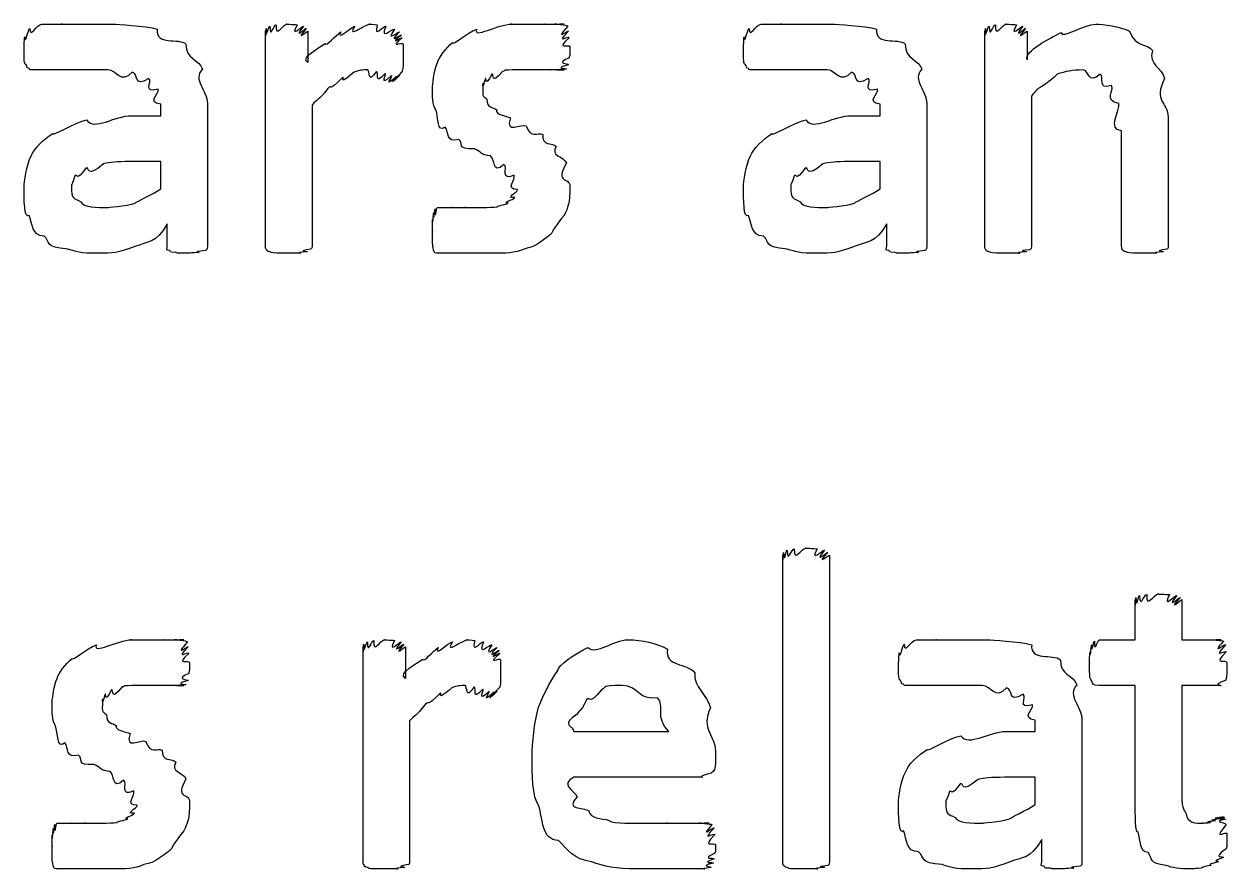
# Model space of a CAD drawing. Header units: millimetres. Extents: x 0 to 216, y 0 to 279.
# Drawn here: x 59 to 68.25, y 114.49 to 120.99 of the extents above; entities that cross this region are included whole.
import ezdxf

# ---------------------------------------------------------------- set-up
doc = ezdxf.new("R2010")
doc.units = ezdxf.units.MM
doc.layers.get('0').update_dxf_attribs({"linetype": 'CONTINUOUS'})

msp = doc.modelspace()

# ---------------------------------------------------------------- linework, layer by layer
at = {"color": 0}
for p, q in [((60.8542, 119.284), (60.8542, 120.938)), ((61.1794, 120.938), (61.1794, 120.696)), ((66.3896, 119.284), (66.3896, 120.938)), ((66.7149, 120.938), (66.7149, 120.717)), ((61.9125, 120.756), (61.9125, 120.756)), ((66.748, 120.437), (66.748, 119.284)), ((60.0495, 120.288), (60.0495, 120.376)), ((60.4075, 120.381), (60.4075, 119.284)), ((61.2126, 120.37), (61.2126, 119.284)), ((65.5849, 120.288), (65.5849, 120.376)), ((65.9433, 120.381), (65.9433, 119.284)), ((59.8234, 120.288), (60.0495, 120.288)), ((65.3591, 120.288), (65.5849, 120.288)), ((67.8007, 120.276), (67.8007, 119.284)), ((67.4426, 119.284), (67.4426, 120.172)), ((60.0495, 119.935), (59.8124, 119.935)), ((60.0495, 119.725), (60.0495, 119.935)), ((65.5849, 119.935), (65.3479, 119.935)), ((65.5849, 119.725), (65.5849, 119.935)), ((63.197, 119.747), (63.197, 119.747)), ((60.0989, 119.284), (60.0989, 119.455)), ((65.6347, 119.284), (65.6347, 119.455)), ((64.8353, 114.547), (64.8353, 116.906)), ((65.1937, 116.906), (65.1937, 114.547)), ((67.5474, 116.255), (67.5474, 116.564)), ((67.9055, 116.564), (67.9055, 116.255)), ((61.6052, 114.547), (61.6052, 116.2)), ((61.9305, 116.2), (61.9305, 115.958)), ((67.2715, 116.255), (67.5474, 116.255)), ((67.9055, 116.255), (68.2089, 116.255)), ((62.6636, 116.018), (62.6636, 116.018)), ((67.5474, 115.903), (67.2663, 115.903)), ((67.5474, 115.01), (67.5474, 115.903)), ((68.2089, 115.903), (67.9055, 115.903)), ((67.9055, 115.903), (67.9055, 115.131)), ((61.9637, 115.632), (61.9637, 114.547)), ((66.7784, 115.55), (66.7784, 115.638)), ((67.1368, 115.644), (67.1368, 114.547)), ((63.2259, 115.55), (63.959, 115.55)), ((66.5522, 115.55), (66.7784, 115.55)), ((64.317, 115.401), (64.317, 115.34)), ((64.2126, 115.197), (63.2259, 115.197)), ((66.7784, 115.197), (66.5413, 115.197)), ((66.7784, 114.988), (66.7784, 115.197)), ((60.27, 115.01), (60.27, 115.01)), ((66.8281, 114.547), (66.8281, 114.718)), ((68.253, 114.762), (68.253, 114.762))]:
    msp.add_line(p, q, dxfattribs=at)
for points in [[(59.0405, 120.96), (59.0434, 120.875), (59.0903, 120.993), (59.1344, 120.993)], [(59.1344, 120.993), (59.1316, 120.993), (59.2296, 120.993), (59.2889, 120.993)], [(59.2889, 120.993), (59.2501, 120.993), (59.4099, 120.993), (59.4762, 120.993)], [(59.4762, 120.993), (59.5037, 120.993), (59.6152, 120.993), (59.6858, 120.993)], [(59.6858, 120.993), (59.7048, 120.993), (59.9295, 120.979), (60.022, 120.954)], [(60.8873, 120.977), (60.8902, 120.872), (60.9177, 120.988), (60.9367, 120.988)], [(60.9367, 120.988), (60.9314, 120.875), (60.9865, 120.993), (61.0196, 120.993)], [(61.0196, 120.993), (60.9935, 120.993), (61.0747, 120.99), (61.0969, 120.988)], [(61.0969, 120.988), (61.0376, 120.872), (61.1353, 120.983), (61.1463, 120.977)], [(61.5431, 120.977), (61.4715, 120.875), (61.6218, 120.993), (61.6589, 120.993)], [(61.6589, 120.993), (61.6398, 120.993), (61.692, 120.99), (61.7142, 120.988)], [(61.7142, 120.988), (61.6839, 120.872), (61.7583, 120.983), (61.7802, 120.977)], [(62.4801, 120.954), (62.4431, 120.875), (62.647, 120.993), (62.7503, 120.993)], [(62.7503, 120.993), (62.7077, 120.993), (62.8385, 120.993), (62.8826, 120.993)], [(62.8826, 120.993), (62.913, 120.993), (62.9666, 120.993), (63.004, 120.993)], [(63.004, 120.993), (62.9874, 120.993), (63.0714, 120.993), (63.0975, 120.993)], [(63.0975, 120.993), (63.0382, 120.993), (63.1416, 120.993), (63.1529, 120.993)], [(63.1529, 120.993), (63.0647, 120.993), (63.1762, 120.988), (63.1804, 120.977)], [(64.5763, 120.96), (64.5791, 120.875), (64.6257, 120.993), (64.6698, 120.993)], [(64.6698, 120.993), (64.6673, 120.993), (64.7651, 120.993), (64.8243, 120.993)], [(64.8243, 120.993), (64.7859, 120.993), (64.9457, 120.993), (65.0117, 120.993)], [(65.0117, 120.993), (65.0392, 120.993), (65.151, 120.993), (65.2212, 120.993)], [(65.2212, 120.993), (65.2406, 120.993), (65.465, 120.979), (65.5574, 120.954)], [(66.4228, 120.977), (66.4256, 120.872), (66.4531, 120.988), (66.4725, 120.988)], [(66.4725, 120.988), (66.4669, 120.875), (66.5219, 120.993), (66.5551, 120.993)], [(66.5551, 120.993), (66.5289, 120.993), (66.6101, 120.99), (66.6323, 120.988)], [(66.6323, 120.988), (66.573, 120.872), (66.6708, 120.983), (66.6821, 120.977)], [(66.9742, 120.927), (66.9851, 120.875), (67.152, 120.993), (67.244, 120.993)], [(67.244, 120.993), (67.2966, 120.993), (67.4328, 120.974), (67.5033, 120.938)], [(58.9964, 120.795), (58.9964, 120.787), (58.9979, 120.872), (59.0021, 120.894)], [(59.0021, 120.894), (59.0077, 120.831), (59.0215, 120.938), (59.0405, 120.96)], [(60.022, 120.954), (60.0068, 120.824), (60.1871, 120.89), (60.2425, 120.839)], [(60.8542, 120.938), (60.8542, 120.846), (60.8556, 120.952), (60.8598, 120.96)], [(60.8598, 120.96), (60.8612, 120.861), (60.8722, 120.972), (60.8873, 120.977)], [(61.1463, 120.977), (61.0595, 120.861), (61.1643, 120.967), (61.1685, 120.96)], [(61.1685, 120.96), (61.0704, 120.846), (61.1794, 120.945), (61.1794, 120.938)], [(61.3117, 120.844), (61.3198, 120.813), (61.3957, 120.91), (61.4331, 120.933)], [(61.4331, 120.933), (61.3943, 120.857), (61.5061, 120.968), (61.5431, 120.977)], [(61.7802, 120.977), (61.7319, 120.857), (61.8271, 120.962), (61.8465, 120.954)], [(61.8465, 120.954), (61.7693, 120.842), (61.8765, 120.939), (61.885, 120.933)], [(61.885, 120.933), (61.783, 120.828), (61.8973, 120.917), (61.9016, 120.91)], [(61.9016, 120.91), (61.7911, 120.817), (61.9069, 120.899), (61.9069, 120.888)], [(62.2928, 120.85), (62.2928, 120.824), (62.4057, 120.928), (62.4801, 120.954)], [(63.1804, 120.977), (63.0714, 120.852), (63.1857, 120.952), (63.1857, 120.938)], [(63.1857, 120.938), (63.0756, 120.828), (63.1913, 120.91), (63.1913, 120.888)], [(64.5322, 120.795), (64.5322, 120.787), (64.5336, 120.872), (64.5375, 120.894)], [(64.5375, 120.894), (64.5432, 120.831), (64.5569, 120.938), (64.5763, 120.96)], [(65.5574, 120.954), (65.5422, 120.824), (65.7229, 120.89), (65.7779, 120.839)], [(66.3896, 120.938), (66.3896, 120.846), (66.391, 120.952), (66.3952, 120.96)], [(66.3952, 120.96), (66.3967, 120.861), (66.4076, 120.972), (66.4228, 120.977)], [(66.6821, 120.977), (66.5949, 120.861), (66.6997, 120.967), (66.7039, 120.96)], [(66.7039, 120.96), (66.6062, 120.846), (66.7149, 120.945), (66.7149, 120.938)], [(66.7149, 120.717), (66.6944, 120.787), (66.8884, 120.883), (66.9742, 120.927)], [(67.5033, 120.938), (67.5584, 120.802), (67.6356, 120.851), (67.6797, 120.789)], [(60.2425, 120.839), (60.2382, 120.72), (60.343, 120.723), (60.3691, 120.646)], [(61.1794, 120.696), (61.1188, 120.74), (61.2704, 120.807), (61.3117, 120.844)], [(61.9069, 120.888), (61.794, 120.795), (61.9125, 120.861), (61.9125, 120.839)], [(61.9125, 120.839), (61.9125, 120.753), (61.9125, 120.792), (61.9125, 120.756)], [(62.1771, 120.696), (62.1894, 120.735), (62.2406, 120.806), (62.2928, 120.85)], [(63.1913, 120.888), (63.0784, 120.787), (63.197, 120.846), (63.197, 120.817)], [(63.197, 120.817), (63.197, 120.729), (63.1941, 120.759), (63.1913, 120.734)], [(65.7779, 120.839), (65.7737, 120.72), (65.8784, 120.723), (65.9045, 120.646)], [(58.9964, 120.729), (58.9964, 120.72), (58.9964, 120.773), (58.9964, 120.795)], [(59.013, 120.679), (58.9993, 120.68), (58.9993, 120.709), (58.9964, 120.729)], [(61.9125, 120.756), (61.9125, 120.685), (61.9125, 120.696), (61.9125, 120.673)], [(63.1913, 120.734), (63.0756, 120.68), (63.1885, 120.693), (63.1857, 120.679)], [(64.5322, 120.729), (64.5322, 120.72), (64.5322, 120.773), (64.5322, 120.795)], [(64.5488, 120.679), (64.5351, 120.68), (64.5351, 120.709), (64.5322, 120.729)], [(67.6797, 120.789), (67.6465, 120.68), (67.7541, 120.658), (67.7732, 120.574)], [(59.0352, 120.651), (59.0144, 120.654), (59.0201, 120.668), (59.013, 120.679)], [(59.0628, 120.64), (59.0296, 120.64), (59.0419, 120.643), (59.0352, 120.651)], [(59.1344, 120.64), (59.0543, 120.64), (59.0765, 120.64), (59.0628, 120.64)], [(59.2557, 120.64), (59.1206, 120.64), (59.1675, 120.64), (59.1344, 120.64)], [(59.4212, 120.64), (59.334, 120.64), (59.3027, 120.64), (59.2557, 120.64)], [(59.6417, 120.64), (59.4625, 120.64), (59.4872, 120.64), (59.4212, 120.64)], [(59.829, 120.624), (59.7352, 120.522), (59.7147, 120.64), (59.6417, 120.64)], [(59.9556, 120.574), (59.8371, 120.5), (59.8798, 120.613), (59.829, 120.624)], [(60.3691, 120.646), (60.289, 120.566), (60.4075, 120.481), (60.4075, 120.381)], [(61.5379, 120.624), (61.3971, 120.504), (61.4772, 120.602), (61.444, 120.58)], [(61.637, 120.64), (61.5777, 120.64), (61.5707, 120.635), (61.5379, 120.624)], [(61.7086, 120.629), (61.637, 120.522), (61.6617, 120.64), (61.637, 120.64)], [(61.7746, 120.613), (61.6839, 120.511), (61.7333, 120.625), (61.7086, 120.629)], [(61.9016, 120.624), (61.783, 120.5), (61.8917, 120.603), (61.885, 120.596)], [(61.9125, 120.673), (61.9125, 120.64), (61.9083, 120.635), (61.9016, 120.624)], [(62.1386, 120.513), (62.1386, 120.504), (62.151, 120.64), (62.1771, 120.696)], [(62.6787, 120.629), (62.5821, 120.511), (62.6181, 120.618), (62.5962, 120.607)], [(62.8001, 120.64), (62.6526, 120.64), (62.7144, 120.636), (62.6787, 120.629)], [(62.9377, 120.64), (62.8661, 120.64), (62.8509, 120.64), (62.8001, 120.64)], [(63.0424, 120.64), (62.9461, 120.64), (62.9779, 120.64), (62.9377, 120.64)], [(63.1141, 120.64), (63.0054, 120.64), (63.0714, 120.64), (63.0424, 120.64)], [(63.1529, 120.64), (63.0424, 120.64), (63.1321, 120.64), (63.1141, 120.64)], [(63.1694, 120.646), (63.0562, 120.64), (63.1596, 120.64), (63.1529, 120.64)], [(63.1857, 120.679), (63.0671, 120.651), (63.1762, 120.653), (63.1694, 120.646)], [(64.5707, 120.651), (64.5502, 120.654), (64.5555, 120.668), (64.5488, 120.679)], [(64.5982, 120.64), (64.5654, 120.64), (64.5777, 120.643), (64.5707, 120.651)], [(64.6698, 120.64), (64.5901, 120.64), (64.612, 120.64), (64.5982, 120.64)], [(64.7912, 120.64), (64.6561, 120.64), (64.703, 120.64), (64.6698, 120.64)], [(64.9566, 120.64), (64.8698, 120.64), (64.8381, 120.64), (64.7912, 120.64)], [(65.1771, 120.64), (64.9979, 120.64), (65.0226, 120.64), (64.9566, 120.64)], [(65.3644, 120.624), (65.2709, 120.522), (65.2501, 120.64), (65.1771, 120.64)], [(65.4914, 120.574), (65.3729, 120.5), (65.4156, 120.613), (65.3644, 120.624)], [(65.9045, 120.646), (65.8248, 120.566), (65.9433, 120.481), (65.9433, 120.381)], [(67.1449, 120.64), (67.0624, 120.64), (67.0126, 120.629), (66.9466, 120.607)], [(67.2772, 120.607), (67.1795, 120.522), (67.1961, 120.64), (67.1449, 120.64)], [(60.0273, 120.492), (59.9034, 120.456), (59.9888, 120.552), (59.9556, 120.574)], [(61.444, 120.58), (61.3311, 120.464), (61.3738, 120.533), (61.3336, 120.497)], [(61.8243, 120.596), (61.7209, 120.5), (61.7926, 120.609), (61.7746, 120.613)], [(61.8628, 120.591), (61.7499, 120.489), (61.8381, 120.592), (61.8243, 120.596)], [(61.885, 120.596), (61.7721, 120.489), (61.874, 120.591), (61.8628, 120.591)], [(62.5464, 120.574), (62.5161, 120.467), (62.5299, 120.549), (62.5299, 120.536)], [(62.5299, 120.536), (62.5161, 120.405), (62.538, 120.448), (62.5574, 120.414)], [(62.5962, 120.607), (62.538, 120.493), (62.5574, 120.588), (62.5464, 120.574)], [(65.563, 120.492), (65.4389, 120.456), (65.5242, 120.552), (65.4914, 120.574)], [(66.9466, 120.607), (66.8154, 120.482), (66.8168, 120.531), (66.748, 120.437)], [(67.3654, 120.519), (67.2525, 120.482), (67.3132, 120.588), (67.2772, 120.607)], [(67.7732, 120.574), (67.6822, 120.398), (67.8007, 120.394), (67.8007, 120.276)], [(60.0495, 120.376), (59.9338, 120.39), (60.041, 120.458), (60.0273, 120.492)], [(61.3336, 120.497), (61.2539, 120.394), (61.2567, 120.421), (61.2126, 120.37)], [(62.1661, 120.332), (62.1386, 120.367), (62.1386, 120.443), (62.1386, 120.513)], [(65.5849, 120.376), (65.4692, 120.39), (65.5768, 120.458), (65.563, 120.492)], [(67.4204, 120.381), (67.3005, 120.405), (67.3901, 120.482), (67.3654, 120.519)], [(62.5574, 120.414), (62.5574, 120.343), (62.6043, 120.356), (62.6346, 120.332)], [(67.4426, 120.172), (67.3269, 120.18), (67.4342, 120.329), (67.4204, 120.381)], [(59.2169, 120.15), (59.213, 120.125), (59.3729, 120.232), (59.4762, 120.255)], [(59.4762, 120.255), (59.5369, 120.169), (59.6939, 120.288), (59.8234, 120.288)], [(62.2378, 120.2), (62.1743, 120.147), (62.1841, 120.279), (62.1661, 120.332)], [(62.6346, 120.332), (62.6195, 120.294), (62.702, 120.289), (62.7394, 120.271)], [(62.7394, 120.271), (62.6967, 120.14), (62.8191, 120.232), (62.8608, 120.21)], [(64.7527, 120.15), (64.7485, 120.125), (64.9083, 120.232), (65.0117, 120.255)], [(65.0117, 120.255), (65.0723, 120.169), (65.2293, 120.288), (65.3591, 120.288)], [(62.3425, 120.106), (62.2378, 120.074), (62.2709, 120.162), (62.2378, 120.2)], [(62.8608, 120.21), (62.8992, 120.1), (62.9461, 120.169), (62.9874, 120.144)], [(59.0518, 119.979), (59.0737, 120.034), (59.1467, 120.106), (59.2169, 120.15)], [(62.4639, 120.034), (62.315, 120.023), (62.3824, 120.08), (62.3425, 120.106)], [(62.9874, 120.144), (62.9789, 120.048), (63.0618, 120.086), (63.0922, 120.051)], [(64.5873, 119.979), (64.6095, 120.034), (64.6825, 120.106), (64.7527, 120.15)], [(58.9964, 119.736), (58.9964, 119.776), (59.0144, 119.908), (59.0518, 119.979)], [(62.5849, 119.979), (62.5161, 119.981), (62.508, 120.015), (62.4639, 120.034)], [(62.6897, 119.913), (62.5934, 119.827), (62.6251, 119.96), (62.5849, 119.979)], [(63.0922, 120.051), (63.0424, 119.979), (63.15, 119.975), (63.1694, 119.924)], [(64.5322, 119.736), (64.5322, 119.776), (64.5502, 119.908), (64.5873, 119.979)], [(59.4706, 119.885), (59.3933, 119.769), (59.406, 119.849), (59.388, 119.825)], [(59.6085, 119.918), (59.4663, 119.798), (59.5066, 119.899), (59.4706, 119.885)], [(59.8124, 119.935), (59.6981, 119.935), (59.6664, 119.929), (59.6085, 119.918)], [(62.7669, 119.83), (62.6565, 119.78), (62.7228, 119.891), (62.6897, 119.913)], [(63.1694, 119.924), (63.0784, 119.761), (63.197, 119.816), (63.197, 119.747)], [(65.0064, 119.885), (64.9291, 119.769), (64.9414, 119.849), (64.9235, 119.825)], [(65.1439, 119.918), (65.0021, 119.798), (65.042, 119.899), (65.0064, 119.885)], [(65.3479, 119.935), (65.2336, 119.935), (65.2018, 119.929), (65.1439, 119.918)], [(59.388, 119.825), (59.3563, 119.721), (59.3605, 119.776), (59.3605, 119.747)], [(62.7944, 119.72), (62.6925, 119.717), (62.7849, 119.8), (62.7669, 119.83)], [(64.9235, 119.825), (64.8917, 119.721), (64.8959, 119.776), (64.8959, 119.747)], [(59.0352, 119.521), (58.9964, 119.485), (58.9964, 119.655), (58.9964, 119.736)], [(59.3605, 119.747), (59.3563, 119.64), (59.3838, 119.655), (59.4321, 119.626)], [(59.8509, 119.615), (59.8632, 119.629), (59.9793, 119.677), (60.0495, 119.725)], [(62.7726, 119.659), (62.6925, 119.651), (62.7944, 119.698), (62.7944, 119.72)], [(63.197, 119.747), (63.197, 119.607), (63.1818, 119.587), (63.1529, 119.521)], [(64.5707, 119.521), (64.5322, 119.485), (64.5322, 119.655), (64.5322, 119.736)], [(64.8959, 119.747), (64.8917, 119.64), (64.9192, 119.655), (64.9676, 119.626)], [(65.3867, 119.615), (65.399, 119.629), (65.5147, 119.677), (65.5849, 119.725)], [(59.4321, 119.626), (59.4554, 119.582), (59.5545, 119.582), (59.647, 119.582)], [(59.647, 119.582), (59.6209, 119.582), (59.7877, 119.593), (59.8509, 119.615)], [(62.6403, 119.587), (62.6237, 119.593), (62.7006, 119.604), (62.7228, 119.615)], [(62.7228, 119.615), (62.6678, 119.615), (62.7613, 119.64), (62.7726, 119.659)], [(64.9676, 119.626), (64.9912, 119.582), (65.0903, 119.582), (65.1828, 119.582)], [(65.1828, 119.582), (65.1563, 119.582), (65.3232, 119.593), (65.3867, 119.615)], [(59.151, 119.362), (59.0518, 119.362), (59.0642, 119.458), (59.0352, 119.521)], [(62.1386, 119.488), (62.1411, 119.423), (62.1453, 119.528), (62.1496, 119.543)], [(62.1496, 119.543), (62.1496, 119.452), (62.1563, 119.567), (62.1605, 119.571)], [(62.1605, 119.571), (62.1563, 119.464), (62.169, 119.582), (62.1771, 119.582)], [(62.1771, 119.582), (62.1743, 119.582), (62.2018, 119.582), (62.2212, 119.582)], [(62.2212, 119.582), (62.2155, 119.582), (62.2667, 119.582), (62.2928, 119.582)], [(62.2928, 119.582), (62.2709, 119.582), (62.3563, 119.582), (62.3976, 119.582)], [(62.3976, 119.582), (62.3507, 119.582), (62.4829, 119.582), (62.5355, 119.582)], [(62.5355, 119.582), (62.5602, 119.582), (62.6099, 119.584), (62.6403, 119.587)], [(63.1529, 119.521), (63.023, 119.362), (63.0865, 119.406), (63.0315, 119.362)], [(64.6864, 119.362), (64.5873, 119.362), (64.5996, 119.458), (64.5707, 119.521)], [(60.0989, 119.455), (60.0107, 119.302), (59.9447, 119.32), (59.8565, 119.284)], [(62.1386, 119.406), (62.1386, 119.379), (62.1386, 119.466), (62.1386, 119.488)], [(65.6347, 119.455), (65.5465, 119.302), (65.4801, 119.32), (65.3919, 119.284)], [(59.333, 119.262), (59.151, 119.273), (59.2018, 119.318), (59.151, 119.362)], [(62.1439, 119.273), (62.1386, 119.291), (62.1386, 119.35), (62.1386, 119.406)], [(63.0315, 119.362), (62.9172, 119.273), (62.9172, 119.284), (62.8442, 119.262)], [(64.8684, 119.262), (64.6864, 119.273), (64.7375, 119.318), (64.6864, 119.362)], [(59.5753, 119.229), (59.4113, 119.229), (59.406, 119.24), (59.333, 119.262)], [(59.8565, 119.284), (59.7158, 119.229), (59.6745, 119.229), (59.5753, 119.229)], [(60.1155, 119.251), (60.0837, 119.251), (60.0989, 119.269), (60.0989, 119.284)], [(60.1652, 119.235), (60.1059, 119.236), (60.1267, 119.243), (60.1155, 119.251)], [(60.2534, 119.229), (60.15, 119.229), (60.1871, 119.231), (60.1652, 119.235)], [(60.3416, 119.235), (60.2273, 119.229), (60.2933, 119.229), (60.2534, 119.229)], [(60.3913, 119.251), (60.2671, 119.236), (60.3635, 119.237), (60.3416, 119.235)], [(60.4075, 119.284), (60.4075, 119.251), (60.4023, 119.258), (60.3913, 119.251)], [(60.8598, 119.262), (60.8542, 119.258), (60.8542, 119.276), (60.8542, 119.284)], [(60.8873, 119.24), (60.8651, 119.243), (60.8665, 119.254), (60.8598, 119.262)], [(60.9424, 119.229), (60.8902, 119.232), (60.9011, 119.236), (60.8873, 119.24)], [(61.0306, 119.229), (60.9381, 119.229), (60.9671, 119.229), (60.9424, 119.229)], [(61.1188, 119.229), (61.0087, 119.229), (61.0665, 119.229), (61.0306, 119.229)], [(61.1738, 119.24), (61.0553, 119.232), (61.1434, 119.232), (61.1188, 119.229)], [(61.2013, 119.262), (61.0817, 119.243), (61.1875, 119.247), (61.1738, 119.24)], [(61.2126, 119.284), (61.2098, 119.258), (61.2084, 119.269), (61.2013, 119.262)], [(62.1714, 119.229), (62.1496, 119.229), (62.151, 119.243), (62.1439, 119.273)], [(62.2321, 119.229), (62.1743, 119.229), (62.1852, 119.229), (62.1714, 119.229)], [(62.326, 119.229), (62.2268, 119.229), (62.2572, 119.229), (62.2321, 119.229)], [(62.4582, 119.229), (62.3037, 119.229), (62.3658, 119.229), (62.326, 119.229)], [(62.6124, 119.229), (62.5161, 119.229), (62.5052, 119.229), (62.4582, 119.229)], [(62.8442, 119.262), (62.7736, 119.229), (62.6967, 119.229), (62.6124, 119.229)], [(65.1108, 119.229), (64.9471, 119.229), (64.9414, 119.24), (64.8684, 119.262)], [(65.3919, 119.284), (65.2515, 119.229), (65.2103, 119.229), (65.1108, 119.229)], [(65.6512, 119.251), (65.6195, 119.251), (65.6347, 119.269), (65.6347, 119.284)], [(65.7006, 119.235), (65.6414, 119.236), (65.6622, 119.243), (65.6512, 119.251)], [(65.7888, 119.229), (65.6855, 119.229), (65.7229, 119.231), (65.7006, 119.235)], [(65.877, 119.235), (65.7627, 119.229), (65.829, 119.229), (65.7888, 119.229)], [(65.9268, 119.251), (65.8026, 119.236), (65.8992, 119.237), (65.877, 119.235)], [(65.9433, 119.284), (65.9433, 119.251), (65.9377, 119.258), (65.9268, 119.251)], [(66.3952, 119.262), (66.3896, 119.258), (66.3896, 119.276), (66.3896, 119.284)], [(66.4228, 119.24), (66.4009, 119.243), (66.4023, 119.254), (66.3952, 119.262)], [(66.4778, 119.229), (66.4256, 119.232), (66.4365, 119.236), (66.4228, 119.24)], [(66.566, 119.229), (66.4739, 119.229), (66.5028, 119.229), (66.4778, 119.229)], [(66.6542, 119.229), (66.5441, 119.229), (66.602, 119.229), (66.566, 119.229)], [(66.7096, 119.24), (66.591, 119.232), (66.6792, 119.232), (66.6542, 119.229)], [(66.7371, 119.257), (66.6171, 119.243), (66.7233, 119.247), (66.7096, 119.24)], [(66.748, 119.284), (66.7452, 119.254), (66.7438, 119.264), (66.7371, 119.257)], [(67.4479, 119.257), (67.4441, 119.254), (67.4426, 119.273), (67.4426, 119.284)], [(67.4758, 119.24), (67.455, 119.243), (67.455, 119.253), (67.4479, 119.257)], [(67.5308, 119.229), (67.4811, 119.232), (67.4896, 119.236), (67.4758, 119.24)], [(67.6243, 119.229), (67.528, 119.229), (67.5555, 119.229), (67.5308, 119.229)], [(67.7072, 119.229), (67.5982, 119.229), (67.6575, 119.229), (67.6243, 119.229)], [(67.7623, 119.24), (67.6465, 119.232), (67.7319, 119.232), (67.7072, 119.229)], [(67.7898, 119.262), (67.6712, 119.243), (67.776, 119.247), (67.7623, 119.24)], [(67.8007, 119.284), (67.8007, 119.258), (67.7968, 119.269), (67.7898, 119.262)], [(64.8353, 116.906), (64.8353, 116.814), (64.8367, 116.92), (64.8409, 116.928)], [(64.8409, 116.928), (64.8462, 116.829), (64.8575, 116.94), (64.8684, 116.944)], [(64.8684, 116.944), (64.8712, 116.84), (64.9016, 116.955), (64.9235, 116.955)], [(64.9235, 116.955), (64.9192, 116.842), (64.9785, 116.961), (65.0117, 116.961)], [(65.0117, 116.961), (64.9898, 116.961), (65.078, 116.958), (65.0998, 116.955)], [(65.0998, 116.955), (65.0363, 116.84), (65.1439, 116.951), (65.1549, 116.944)], [(65.1549, 116.944), (65.0628, 116.829), (65.1785, 116.935), (65.1828, 116.928)], [(65.1828, 116.928), (65.0737, 116.814), (65.1937, 116.913), (65.1937, 116.906)], [(67.5474, 116.564), (67.5474, 116.465), (67.5488, 116.572), (67.5527, 116.581)], [(67.5527, 116.581), (67.5584, 116.479), (67.5693, 116.593), (67.5802, 116.597)], [(67.5802, 116.597), (67.5831, 116.487), (67.6134, 116.603), (67.6356, 116.603)], [(67.6356, 116.603), (67.6314, 116.49), (67.6906, 116.608), (67.7238, 116.608)], [(67.7238, 116.608), (67.7016, 116.608), (67.7898, 116.605), (67.812, 116.603)], [(67.812, 116.603), (67.7485, 116.487), (67.8561, 116.6), (67.867, 116.597)], [(67.867, 116.597), (67.7746, 116.479), (67.8903, 116.587), (67.8946, 116.581)], [(67.8946, 116.581), (67.7855, 116.465), (67.9055, 116.567), (67.9055, 116.564)], [(59.3658, 116.112), (59.3658, 116.086), (59.479, 116.191), (59.5535, 116.217)], [(59.5535, 116.217), (59.5161, 116.137), (59.72, 116.255), (59.8234, 116.255)], [(59.8234, 116.255), (59.7807, 116.255), (59.9115, 116.255), (59.9556, 116.255)], [(59.9556, 116.255), (59.986, 116.255), (60.0396, 116.255), (60.077, 116.255)], [(60.077, 116.255), (60.0604, 116.255), (60.1444, 116.255), (60.1708, 116.255)], [(60.1708, 116.255), (60.1116, 116.255), (60.2149, 116.255), (60.2259, 116.255)], [(60.2259, 116.255), (60.1377, 116.255), (60.2492, 116.25), (60.2534, 116.239)], [(60.2534, 116.239), (60.1444, 116.115), (60.259, 116.214), (60.259, 116.2)], [(60.259, 116.2), (60.1486, 116.09), (60.2643, 116.173), (60.2643, 116.151)], [(61.6052, 116.2), (61.6052, 116.108), (61.6066, 116.214), (61.6109, 116.222)], [(61.6109, 116.222), (61.6119, 116.123), (61.6232, 116.235), (61.6384, 116.239)], [(61.6384, 116.239), (61.6409, 116.134), (61.6687, 116.25), (61.6878, 116.25)], [(61.6878, 116.25), (61.6825, 116.137), (61.7375, 116.255), (61.7707, 116.255)], [(61.7707, 116.255), (61.7442, 116.255), (61.8257, 116.253), (61.8476, 116.25)], [(61.8476, 116.25), (61.7883, 116.134), (61.8864, 116.246), (61.8973, 116.239)], [(61.8973, 116.239), (61.8105, 116.123), (61.9153, 116.229), (61.9196, 116.222)], [(61.9196, 116.222), (61.8215, 116.108), (61.9305, 116.207), (61.9305, 116.2)], [(62.0628, 116.107), (62.0709, 116.075), (62.1467, 116.173), (62.1841, 116.195)], [(62.1841, 116.195), (62.1453, 116.119), (62.2572, 116.231), (62.2942, 116.239)], [(62.2942, 116.239), (62.2226, 116.137), (62.3729, 116.255), (62.4099, 116.255)], [(62.4099, 116.255), (62.3905, 116.255), (62.4431, 116.253), (62.4649, 116.25)], [(62.4649, 116.25), (62.4346, 116.134), (62.509, 116.246), (62.5313, 116.239)], [(62.5313, 116.239), (62.4829, 116.119), (62.5782, 116.224), (62.5972, 116.217)], [(62.5972, 116.217), (62.5203, 116.104), (62.6276, 116.202), (62.636, 116.195)], [(62.636, 116.195), (62.5341, 116.09), (62.6484, 116.18), (62.6526, 116.173)], [(62.6526, 116.173), (62.5422, 116.079), (62.6579, 116.162), (62.6579, 116.151)], [(63.1045, 116.018), (63.1003, 116.057), (63.2435, 116.153), (63.336, 116.195)], [(63.336, 116.195), (63.4023, 116.137), (63.5303, 116.255), (63.6446, 116.255)], [(63.6446, 116.255), (63.7508, 116.255), (63.8623, 116.231), (63.948, 116.184)], [(63.948, 116.184), (63.9202, 116.046), (64.1022, 116.079), (64.1572, 116.002)], [(65.731, 116.156), (65.7366, 116.093), (65.7504, 116.2), (65.7698, 116.222)], [(65.7698, 116.222), (65.7722, 116.137), (65.8192, 116.255), (65.8633, 116.255)], [(65.8633, 116.255), (65.8604, 116.255), (65.9585, 116.255), (66.0178, 116.255)], [(66.0178, 116.255), (65.979, 116.255), (66.1388, 116.255), (66.2051, 116.255)], [(66.2051, 116.255), (66.2326, 116.255), (66.3444, 116.255), (66.4146, 116.255)], [(66.4146, 116.255), (66.4337, 116.255), (66.6584, 116.242), (66.7508, 116.217)], [(66.7508, 116.217), (66.7357, 116.086), (66.9163, 116.152), (66.9713, 116.101)], [(67.1999, 116.162), (67.2013, 116.097), (67.207, 116.202), (67.2112, 116.217)], [(67.2112, 116.217), (67.2123, 116.126), (67.225, 116.24), (67.2331, 116.245)], [(67.2331, 116.245), (67.2303, 116.137), (67.2564, 116.255), (67.2715, 116.255)], [(68.2089, 116.255), (68.1122, 116.255), (68.2212, 116.251), (68.2255, 116.245)], [(68.2255, 116.245), (68.1232, 116.126), (68.2378, 116.231), (68.2417, 116.217)], [(68.2417, 116.217), (68.1316, 116.097), (68.2473, 116.184), (68.2473, 116.162)], [(59.2501, 115.958), (59.2624, 115.998), (59.3136, 116.068), (59.3658, 116.112)], [(60.2643, 116.151), (60.1514, 116.049), (60.27, 116.108), (60.27, 116.079)], [(60.27, 116.079), (60.27, 115.991), (60.2671, 116.021), (60.2643, 115.997)], [(61.9305, 115.958), (61.8698, 116.002), (62.0215, 116.07), (62.0628, 116.107)], [(62.6579, 116.151), (62.545, 116.057), (62.6636, 116.123), (62.6636, 116.101)], [(62.6636, 116.101), (62.6636, 116.016), (62.6636, 116.054), (62.6636, 116.018)], [(65.7257, 116.057), (65.7257, 116.049), (65.7271, 116.134), (65.731, 116.156)], [(66.9713, 116.101), (66.9671, 115.983), (67.0719, 115.985), (67.098, 115.908)], [(67.1946, 116.079), (67.1946, 116.053), (67.1961, 116.14), (67.1999, 116.162)], [(67.2112, 115.941), (67.1946, 115.958), (67.1946, 116.016), (67.1946, 116.079)], [(68.2473, 116.162), (68.1344, 116.053), (68.253, 116.112), (68.253, 116.079)], [(68.253, 116.079), (68.253, 115.958), (68.2487, 115.97), (68.2417, 115.941)], [(60.2643, 115.997), (60.1486, 115.943), (60.2615, 115.955), (60.259, 115.941)], [(62.6636, 116.018), (62.6636, 115.947), (62.6636, 115.958), (62.6636, 115.936)], [(62.9557, 115.737), (62.9751, 115.784), (63.041, 115.941), (63.1045, 116.018)], [(64.1572, 116.002), (64.1477, 115.892), (64.2525, 115.834), (64.2786, 115.732)], [(65.7257, 115.991), (65.7257, 115.983), (65.7257, 116.035), (65.7257, 116.057)], [(65.7419, 115.941), (65.7281, 115.943), (65.7281, 115.971), (65.7257, 115.991)], [(59.2116, 115.776), (59.2116, 115.766), (59.224, 115.903), (59.2501, 115.958)], [(59.8731, 115.903), (59.7256, 115.903), (59.7877, 115.898), (59.7517, 115.892)], [(60.0107, 115.903), (59.9391, 115.903), (59.9239, 115.903), (59.8731, 115.903)], [(60.1155, 115.903), (60.0191, 115.903), (60.0509, 115.903), (60.0107, 115.903)], [(60.1871, 115.903), (60.0784, 115.903), (60.1444, 115.903), (60.1155, 115.903)], [(60.2259, 115.903), (60.1155, 115.903), (60.2051, 115.903), (60.1871, 115.903)], [(60.2425, 115.908), (60.1292, 115.903), (60.2326, 115.903), (60.2259, 115.903)], [(60.259, 115.941), (60.1405, 115.914), (60.2492, 115.915), (60.2425, 115.908)], [(62.388, 115.903), (62.3288, 115.903), (62.3217, 115.897), (62.2886, 115.886)], [(62.4597, 115.892), (62.388, 115.784), (62.4127, 115.903), (62.388, 115.903)], [(62.6636, 115.936), (62.6636, 115.903), (62.6593, 115.897), (62.6526, 115.886)], [(63.6005, 115.903), (63.427, 115.903), (63.4877, 115.892), (63.4407, 115.87)], [(63.8708, 115.809), (63.7247, 115.784), (63.7219, 115.903), (63.6005, 115.903)], [(65.7641, 115.914), (65.7433, 115.916), (65.749, 115.93), (65.7419, 115.941)], [(65.7916, 115.903), (65.7585, 115.903), (65.7712, 115.905), (65.7641, 115.914)], [(65.8633, 115.903), (65.7835, 115.903), (65.8054, 115.903), (65.7916, 115.903)], [(65.9846, 115.903), (65.8495, 115.903), (65.8964, 115.903), (65.8633, 115.903)], [(66.1501, 115.903), (66.0633, 115.903), (66.0315, 115.903), (65.9846, 115.903)], [(66.3706, 115.903), (66.1913, 115.903), (66.216, 115.903), (66.1501, 115.903)], [(66.5579, 115.886), (66.464, 115.784), (66.4436, 115.903), (66.3706, 115.903)], [(67.098, 115.908), (67.0183, 115.828), (67.1368, 115.743), (67.1368, 115.644)], [(67.2663, 115.903), (67.2193, 115.903), (67.225, 115.915), (67.2112, 115.941)], [(68.2417, 115.941), (68.1207, 115.903), (68.2226, 115.903), (68.2089, 115.903)], [(59.6194, 115.836), (59.5891, 115.729), (59.6029, 115.812), (59.6029, 115.798)], [(59.6692, 115.87), (59.6113, 115.755), (59.6304, 115.85), (59.6194, 115.836)], [(59.7517, 115.892), (59.6554, 115.773), (59.6911, 115.88), (59.6692, 115.87)], [(62.1951, 115.842), (62.0818, 115.726), (62.1249, 115.795), (62.0847, 115.759)], [(62.2886, 115.886), (62.1482, 115.766), (62.2282, 115.864), (62.1951, 115.842)], [(62.5256, 115.875), (62.4346, 115.773), (62.4844, 115.888), (62.4597, 115.892)], [(62.5754, 115.859), (62.472, 115.762), (62.5436, 115.871), (62.5256, 115.875)], [(62.6138, 115.853), (62.5009, 115.751), (62.5891, 115.854), (62.5754, 115.859)], [(62.636, 115.859), (62.5228, 115.751), (62.6251, 115.853), (62.6138, 115.853)], [(62.6526, 115.886), (62.5341, 115.762), (62.6428, 115.866), (62.636, 115.859)], [(63.4407, 115.87), (63.336, 115.744), (63.3582, 115.825), (63.325, 115.792)], [(63.959, 115.55), (63.8457, 115.66), (63.9329, 115.746), (63.8708, 115.809)], [(66.6845, 115.836), (66.566, 115.762), (66.609, 115.875), (66.5579, 115.886)], [(66.7561, 115.754), (66.6323, 115.718), (66.7177, 115.814), (66.6845, 115.836)], [(59.2391, 115.594), (59.2116, 115.63), (59.2116, 115.705), (59.2116, 115.776)], [(59.6029, 115.798), (59.5891, 115.667), (59.6113, 115.71), (59.6304, 115.677)], [(62.0847, 115.759), (62.0049, 115.656), (62.0078, 115.684), (61.9637, 115.632)], [(62.9059, 115.368), (62.9059, 115.447), (62.9225, 115.627), (62.9557, 115.737)], [(63.325, 115.792), (63.2725, 115.682), (63.2714, 115.726), (63.2534, 115.682)], [(64.2786, 115.732), (64.1985, 115.568), (64.317, 115.518), (64.317, 115.401)], [(66.7784, 115.638), (66.6627, 115.652), (66.7703, 115.721), (66.7561, 115.754)], [(59.6304, 115.677), (59.6304, 115.605), (59.6773, 115.619), (59.7076, 115.594)], [(63.2534, 115.682), (63.1183, 115.597), (63.2259, 115.597), (63.2259, 115.55)], [(59.3108, 115.462), (59.2473, 115.409), (59.2571, 115.542), (59.2391, 115.594)], [(59.7076, 115.594), (59.6925, 115.557), (59.775, 115.551), (59.8124, 115.533)], [(59.8124, 115.533), (59.7697, 115.402), (59.8921, 115.495), (59.9338, 115.473)], [(66.2051, 115.517), (66.2658, 115.431), (66.4228, 115.55), (66.5522, 115.55)], [(59.4155, 115.368), (59.3108, 115.336), (59.3439, 115.425), (59.3108, 115.462)], [(59.9338, 115.473), (59.9722, 115.363), (60.0191, 115.431), (60.0604, 115.407)], [(65.9462, 115.412), (65.9419, 115.387), (66.1017, 115.495), (66.2051, 115.517)], [(59.5369, 115.296), (59.388, 115.285), (59.4554, 115.342), (59.4155, 115.368)], [(60.0604, 115.407), (60.0523, 115.31), (60.1349, 115.349), (60.1652, 115.313)], [(62.9557, 114.982), (62.9059, 115.045), (62.9059, 115.22), (62.9059, 115.368)], [(64.317, 115.34), (64.317, 115.241), (64.3061, 115.252), (64.2842, 115.23)], [(65.7807, 115.241), (65.8026, 115.296), (65.8756, 115.368), (65.9462, 115.412)], [(59.6579, 115.241), (59.5891, 115.244), (59.581, 115.277), (59.5369, 115.296)], [(60.1652, 115.313), (60.1155, 115.241), (60.223, 115.237), (60.2425, 115.186)], [(59.7627, 115.175), (59.6664, 115.09), (59.6981, 115.222), (59.6579, 115.241)], [(59.8399, 115.092), (59.7299, 115.043), (59.7958, 115.153), (59.7627, 115.175)], [(60.2425, 115.186), (60.1514, 115.024), (60.27, 115.079), (60.27, 115.01)], [(63.2259, 115.197), (63.1183, 115.142), (63.234, 115.092), (63.2534, 115.048)], [(64.2842, 115.23), (64.1544, 115.197), (64.2373, 115.197), (64.2126, 115.197)], [(65.7257, 114.999), (65.7257, 115.039), (65.7433, 115.171), (65.7807, 115.241)], [(66.3374, 115.181), (66.1956, 115.061), (66.2354, 115.161), (66.1995, 115.147)], [(66.5413, 115.197), (66.427, 115.197), (66.3952, 115.191), (66.3374, 115.181)], [(59.8674, 114.982), (59.7655, 114.979), (59.8579, 115.062), (59.8399, 115.092)], [(66.1169, 115.087), (66.0852, 114.984), (66.0894, 115.039), (66.0894, 115.01)], [(66.1995, 115.147), (66.1226, 115.032), (66.1349, 115.112), (66.1169, 115.087)], [(67.9055, 115.131), (67.9027, 114.94), (67.9168, 114.963), (67.9387, 114.916)], [(59.8456, 114.922), (59.7655, 114.913), (59.8674, 114.96), (59.8674, 114.982)], [(60.27, 115.01), (60.27, 114.869), (60.2548, 114.85), (60.2259, 114.784)], [(63.1102, 114.712), (62.9751, 114.712), (62.9916, 114.875), (62.9557, 114.982)], [(63.2534, 115.048), (63.1553, 114.94), (63.3003, 114.971), (63.3416, 114.938)], [(65.7641, 114.784), (65.7257, 114.748), (65.7257, 114.917), (65.7257, 114.999)], [(66.0894, 115.01), (66.0852, 114.902), (66.1127, 114.917), (66.161, 114.888)], [(66.5797, 114.877), (66.5925, 114.891), (66.7082, 114.94), (66.7784, 114.988)], [(67.5693, 114.778), (67.5474, 114.748), (67.5474, 114.922), (67.5474, 115.01)], [(59.7133, 114.85), (59.6967, 114.855), (59.774, 114.866), (59.7958, 114.877)], [(59.7958, 114.877), (59.7408, 114.877), (59.8343, 114.902), (59.8456, 114.922)], [(63.3416, 114.938), (63.3539, 114.877), (63.4351, 114.884), (63.5014, 114.866)], [(66.161, 114.888), (66.1843, 114.844), (66.2838, 114.844), (66.3758, 114.844)], [(66.3758, 114.844), (66.3497, 114.844), (66.5166, 114.855), (66.5797, 114.877)], [(67.9387, 114.916), (67.951, 114.844), (68.0074, 114.844), (68.0709, 114.844)], [(68.1648, 114.866), (68.0903, 114.866), (68.1895, 114.879), (68.1976, 114.883)], [(68.1976, 114.883), (68.1094, 114.877), (68.217, 114.894), (68.2255, 114.894)], [(68.2255, 114.894), (68.1207, 114.877), (68.2322, 114.891), (68.2364, 114.888)], [(68.2364, 114.888), (68.1274, 114.873), (68.2417, 114.883), (68.2417, 114.872)], [(59.2116, 114.751), (59.2145, 114.686), (59.2183, 114.791), (59.2226, 114.806)], [(59.2226, 114.806), (59.2226, 114.715), (59.2296, 114.829), (59.2335, 114.833)], [(59.2335, 114.833), (59.2296, 114.726), (59.242, 114.844), (59.2501, 114.844)], [(59.2501, 114.844), (59.2473, 114.844), (59.2748, 114.844), (59.2942, 114.844)], [(59.2942, 114.844), (59.2889, 114.844), (59.3397, 114.844), (59.3658, 114.844)], [(59.3658, 114.844), (59.3439, 114.844), (59.4293, 114.844), (59.4706, 114.844)], [(59.4706, 114.844), (59.4237, 114.844), (59.5559, 114.844), (59.6085, 114.844)], [(59.6085, 114.844), (59.6332, 114.844), (59.6829, 114.846), (59.7133, 114.85)], [(60.2259, 114.784), (60.0964, 114.624), (60.1595, 114.668), (60.1045, 114.624)], [(63.5014, 114.866), (63.4862, 114.844), (63.6475, 114.844), (63.7438, 114.844)], [(63.7438, 114.844), (63.7769, 114.844), (63.8888, 114.844), (63.948, 114.844)], [(63.948, 114.844), (63.8941, 114.844), (64.0553, 114.844), (64.0965, 114.844)], [(64.0965, 114.844), (64.0965, 114.844), (64.1752, 114.844), (64.2013, 114.844)], [(64.2013, 114.844), (64.1519, 114.844), (64.2525, 114.844), (64.2676, 114.844)], [(64.2676, 114.844), (64.1766, 114.844), (64.2856, 114.84), (64.2895, 114.833)], [(64.2895, 114.833), (64.1876, 114.715), (64.3019, 114.82), (64.3061, 114.806)], [(64.3061, 114.806), (64.196, 114.69), (64.3117, 114.778), (64.3117, 114.756)], [(65.8798, 114.624), (65.7807, 114.624), (65.7931, 114.72), (65.7641, 114.784)], [(68.0709, 114.844), (68.035, 114.844), (68.1108, 114.846), (68.126, 114.85)], [(68.126, 114.85), (68.0653, 114.855), (68.1535, 114.862), (68.1648, 114.866)], [(68.2417, 114.872), (68.1316, 114.855), (68.2473, 114.851), (68.2473, 114.833)], [(68.2473, 114.833), (68.1344, 114.701), (68.253, 114.791), (68.253, 114.762)], [(59.2116, 114.668), (59.2116, 114.642), (59.2116, 114.729), (59.2116, 114.751)], [(63.3635, 114.547), (63.2284, 114.565), (63.179, 114.638), (63.1102, 114.712)], [(64.3117, 114.756), (64.1985, 114.646), (64.317, 114.706), (64.317, 114.674)], [(66.8281, 114.718), (66.7399, 114.565), (66.6736, 114.583), (66.5854, 114.547)], [(67.6465, 114.618), (67.5802, 114.62), (67.5873, 114.715), (67.5693, 114.778)], [(68.253, 114.762), (68.253, 114.624), (68.2502, 114.675), (68.2473, 114.646)], [(59.2169, 114.536), (59.2116, 114.554), (59.2116, 114.613), (59.2116, 114.668)], [(60.1045, 114.624), (59.9902, 114.536), (59.9902, 114.547), (59.9172, 114.525)], [(64.3117, 114.613), (64.196, 114.558), (64.3089, 114.583), (64.3061, 114.569)], [(64.317, 114.674), (64.317, 114.591), (64.3146, 114.631), (64.3117, 114.613)], [(66.0619, 114.525), (65.8798, 114.536), (65.931, 114.58), (65.8798, 114.624)], [(67.7845, 114.519), (67.6494, 114.531), (67.6822, 114.574), (67.6465, 114.618)], [(68.2473, 114.646), (68.1274, 114.565), (68.2364, 114.594), (68.2255, 114.58)], [(59.2448, 114.492), (59.2226, 114.492), (59.224, 114.505), (59.2169, 114.536)], [(59.9172, 114.525), (59.847, 114.492), (59.7697, 114.492), (59.6858, 114.492)], [(61.6109, 114.525), (61.6052, 114.52), (61.6052, 114.538), (61.6052, 114.547)], [(61.6384, 114.502), (61.6162, 114.505), (61.6176, 114.516), (61.6109, 114.525)], [(61.9524, 114.525), (61.8324, 114.505), (61.9386, 114.51), (61.9248, 114.502)], [(61.9637, 114.547), (61.9608, 114.52), (61.9594, 114.531), (61.9524, 114.525)], [(63.711, 114.492), (63.5455, 114.492), (63.463, 114.51), (63.3635, 114.547)], [(64.3008, 114.536), (64.1847, 114.51), (64.2909, 114.513), (64.2842, 114.502)], [(64.3061, 114.569), (64.1918, 114.531), (64.3033, 114.547), (64.3008, 114.536)], [(64.8409, 114.519), (64.8353, 114.516), (64.8353, 114.536), (64.8353, 114.547)], [(64.8684, 114.502), (64.8462, 114.505), (64.8476, 114.515), (64.8409, 114.519)], [(65.1828, 114.519), (65.0628, 114.505), (65.1686, 114.51), (65.1549, 114.502)], [(65.1937, 114.547), (65.1909, 114.516), (65.1895, 114.526), (65.1828, 114.519)], [(66.3042, 114.492), (66.1402, 114.492), (66.1349, 114.502), (66.0619, 114.525)], [(66.5854, 114.547), (66.445, 114.492), (66.4034, 114.492), (66.3042, 114.492)], [(66.8443, 114.513), (66.8129, 114.513), (66.8281, 114.531), (66.8281, 114.547)], [(66.8941, 114.497), (66.8348, 114.499), (66.8556, 114.505), (66.8443, 114.513)], [(67.1202, 114.513), (66.996, 114.499), (67.0927, 114.5), (67.0705, 114.497)], [(67.1368, 114.547), (67.1368, 114.513), (67.1311, 114.52), (67.1202, 114.513)], [(67.9771, 114.492), (67.878, 114.492), (67.8395, 114.5), (67.7845, 114.519)], [(68.126, 114.519), (68.0283, 114.502), (68.0791, 114.504), (68.0544, 114.497)], [(68.1867, 114.547), (68.0724, 114.516), (68.1482, 114.526), (68.126, 114.519)], [(68.2255, 114.58), (68.1094, 114.538), (68.2046, 114.558), (68.1867, 114.547)], [(59.3051, 114.492), (59.2473, 114.492), (59.2586, 114.492), (59.2448, 114.492)], [(59.399, 114.492), (59.2998, 114.492), (59.3302, 114.492), (59.3051, 114.492)], [(59.5313, 114.492), (59.3771, 114.492), (59.4388, 114.492), (59.399, 114.492)], [(59.6858, 114.492), (59.5891, 114.492), (59.5782, 114.492), (59.5313, 114.492)], [(61.6934, 114.492), (61.6409, 114.494), (61.6521, 114.499), (61.6384, 114.502)], [(61.7816, 114.492), (61.6892, 114.492), (61.7181, 114.492), (61.6934, 114.492)], [(61.8698, 114.492), (61.7594, 114.492), (61.8172, 114.492), (61.7816, 114.492)], [(61.9248, 114.502), (61.8063, 114.494), (61.8945, 114.494), (61.8698, 114.492)], [(63.9258, 114.492), (63.7551, 114.492), (63.7879, 114.492), (63.711, 114.492)], [(64.1022, 114.492), (64.0045, 114.492), (63.9921, 114.492), (63.9258, 114.492)], [(64.2288, 114.492), (64.1078, 114.492), (64.1533, 114.492), (64.1022, 114.492)], [(64.2842, 114.502), (64.1738, 114.492), (64.262, 114.492), (64.2288, 114.492)], [(64.9235, 114.492), (64.8712, 114.494), (64.8822, 114.499), (64.8684, 114.502)], [(65.0117, 114.492), (64.9192, 114.492), (64.9482, 114.492), (64.9235, 114.492)], [(65.0998, 114.492), (64.9898, 114.492), (65.0476, 114.492), (65.0117, 114.492)], [(65.1549, 114.502), (65.0363, 114.494), (65.1245, 114.494), (65.0998, 114.492)], [(66.9823, 114.492), (66.8789, 114.492), (66.9163, 114.493), (66.8941, 114.497)], [(67.0705, 114.497), (66.9562, 114.492), (67.0221, 114.492), (66.9823, 114.492)], [(68.0544, 114.497), (67.9771, 114.492), (68.0021, 114.492), (67.9771, 114.492)]]:
    msp.add_open_spline(points, degree=3, dxfattribs=at)

doc.saveas('drawing.dxf')
